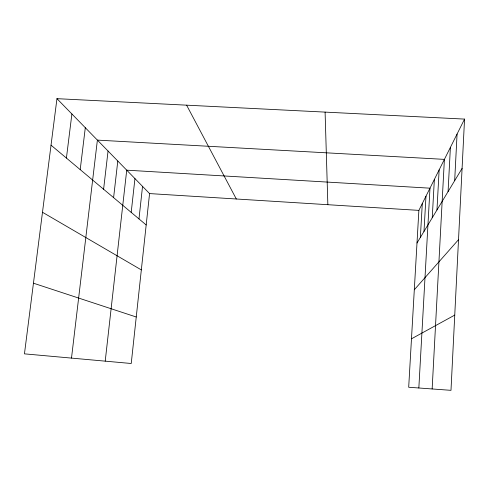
<?xml version="1.0" encoding="UTF-8"?>
<svg xmlns="http://www.w3.org/2000/svg" width="489" height="489" viewBox="0 0 489 489"><rect width="100%" height="100%" fill="white"/><g stroke="black" fill="none" stroke-linecap="round" stroke-linejoin="round"><path stroke-width="0.73" d="M454.678 180.661L457.068 134.053M464.55 119.096L450.986 390.332L408.688 387.251L418.877 210.38L464.55 119.096L56.956 98.668L24.45 353.853L131.229 363.498L149.567 193.583L56.956 98.668M448.077 191.584L450.393 147.391M436.964 209.97L439.14 169.879M432.142 388.963L444.397 159.371L97.39 140.111L71.498 358.101M423.987 231.444L425.98 196.193M418.841 387.991L429.99 188.179L126.724 170.172L105.214 361.145M432.245 217.776L434.36 179.445M420.357 237.452L422.288 203.565M138.98 218.913L142.537 186.376M131.199 212.385L134.946 178.595M113.601 197.629L117.794 161.022M103.601 189.249L108.057 151.034M80.208 169.628L85.3 127.715M66.418 158.063L71.895 113.974M417.001 243.002L462.087 168.412M414.305 289.769L458.523 239.665M411.481 338.81L454.752 315.093M149.567 193.583L418.877 210.38M33.448 283.198L136.248 317M42.488 212.269L141.327 269.904M51.033 145.166L146.18 224.952M186.602 105.166L236.315 198.992M325.093 112.109L327.856 204.702"/></g></svg>
